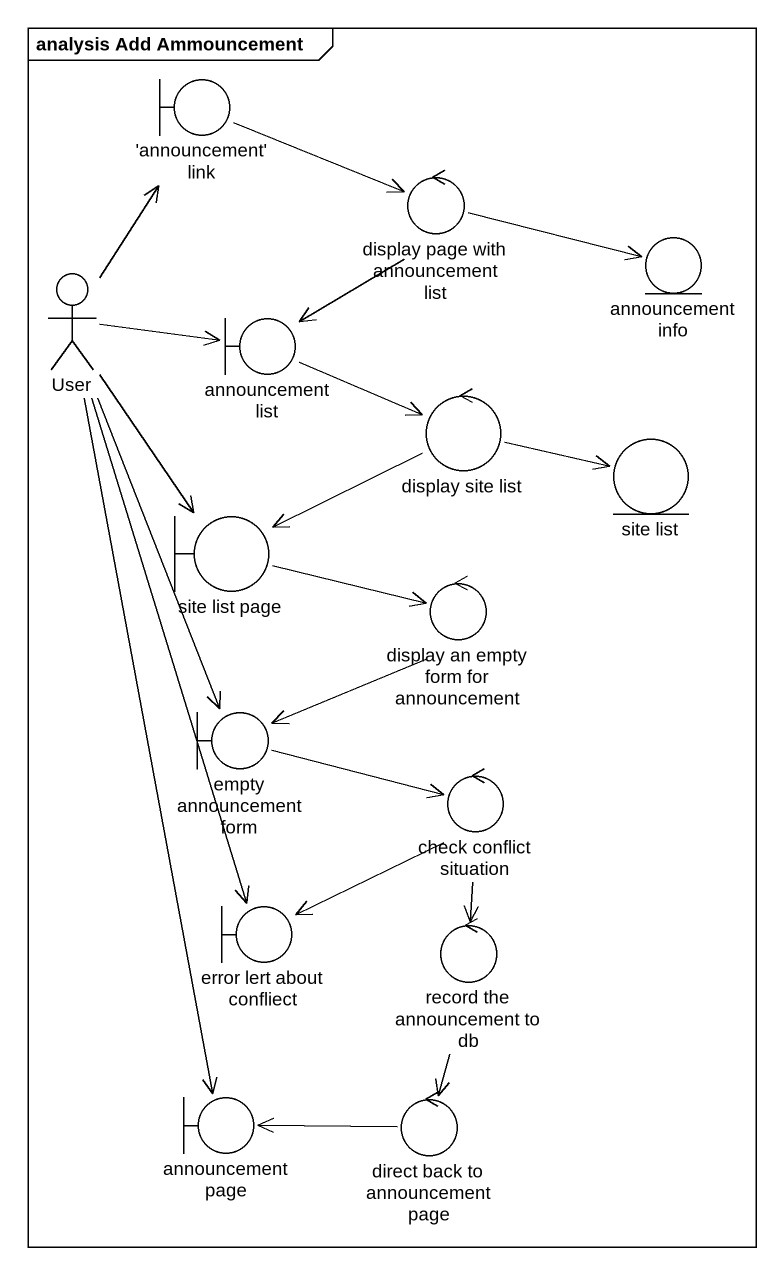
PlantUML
@startuml
mainframe analysis Add Ammouncement
boundary "'announcement' link" as announcement_link
control "display page with announcement list" as display_page_with
actor User
entity "announcement info" as announcement_info
boundary "announcement list" as announcement_list
control "display site list" as display_site_list
entity "site list" as site_list
boundary "site list page" as site_list_page
control "display an empty form for announcement" as display_an_empty_form_for
boundary "empty announcement form" as empty_announcement_form
control "check conflict situation" as check_conflict_situation
boundary "error lert about confliect" as error_lert_about_confliect
control "record the announcement to db" as record_the_announcement_to
boundary "announcement page" as announcement_page
control "direct back to announcement page" as direct_back_to_announcement
announcement_link -right-> display_page_with
display_page_with -right-> announcement_info
display_page_with --> announcement_list
User -up-> announcement_link
User -right-> announcement_list
User --> site_list_page
User --> empty_announcement_form
User --> error_lert_about_confliect
User --> announcement_page
announcement_list -right-> display_site_list
display_site_list -right-> site_list
display_site_list -left-> site_list_page
site_list_page -right-> display_an_empty_form_for
display_an_empty_form_for -left-> empty_announcement_form
empty_announcement_form -right-> check_conflict_situation
check_conflict_situation --> error_lert_about_confliect
check_conflict_situation --> record_the_announcement_to
record_the_announcement_to --> direct_back_to_announcement
direct_back_to_announcement -left-> announcement_page
@enduml
